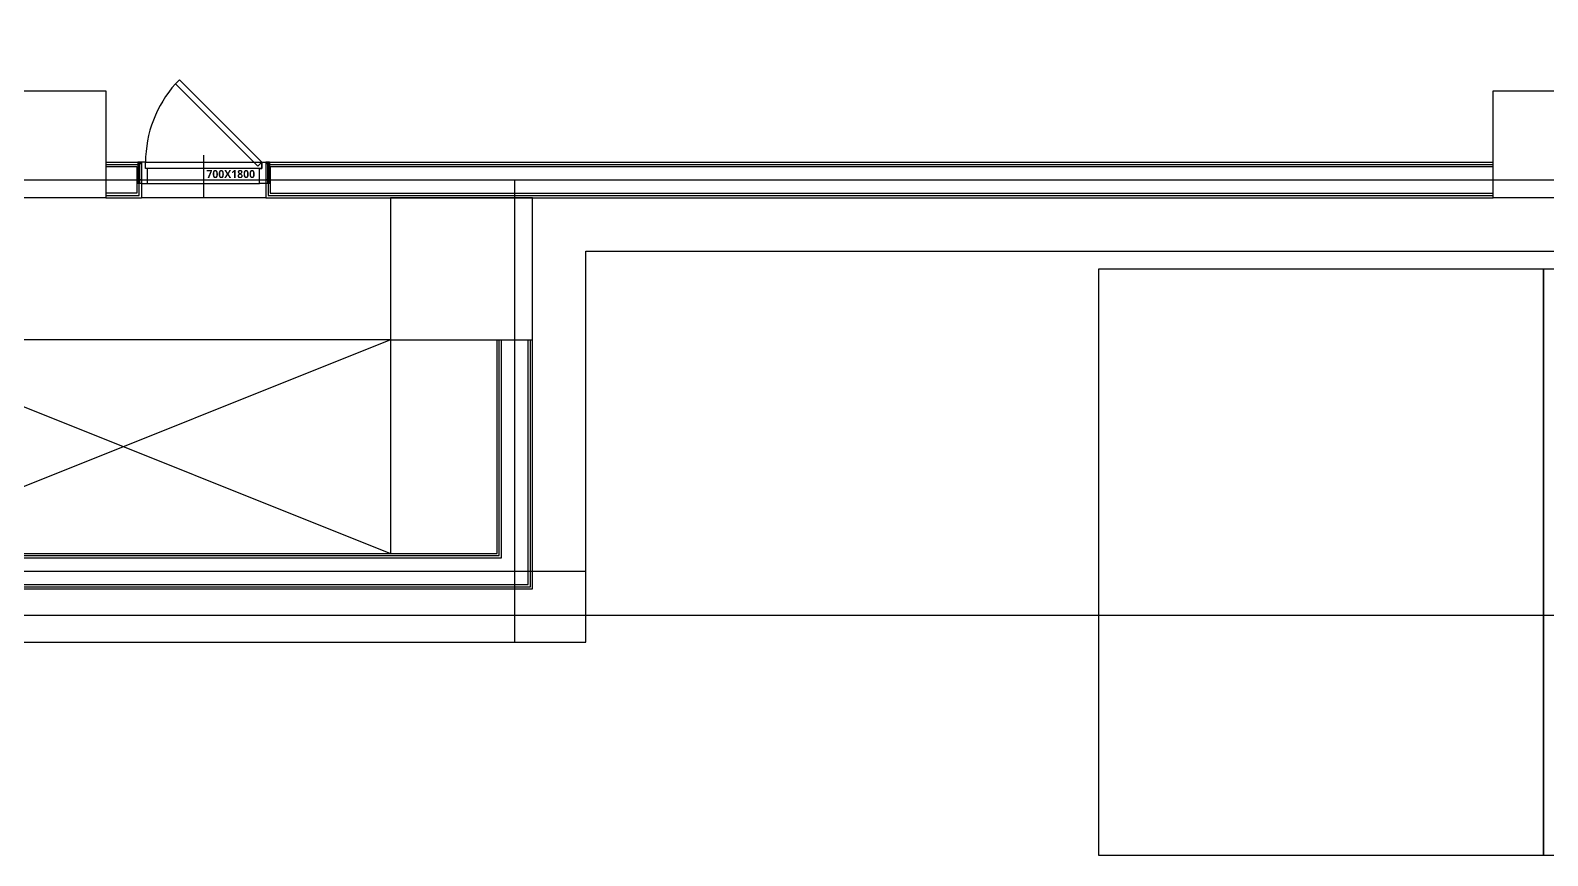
# Model space of a CAD drawing. Header units: millimetres. Extents: x 0 to 356400, y 0 to 68257.
# Drawn here: x 332733.2 to 333074.5, y 6545.9 to 6731.5 of the extents above; entities that cross this region are included whole.
import ezdxf
from ezdxf.enums import TextEntityAlignment as Align

# ---------------------------------------------------------------- set-up
doc = ezdxf.new("R2010")
doc.units = ezdxf.units.MM
doc.header["$LTSCALE"] = 75
doc.layers.add('8', color=8, linetype='Continuous')
doc.layers.add('G(그리드1)', color=185, linetype='Continuous', plot=False)
doc.styles.add('SHP-나눔bo', font='')
doc.styles.get('SHP-나눔bo').set_extended_font_data('NanumGothic', bold=True)

# ---------------------------------------------------------------- blocks, each defined once
blk = doc.blocks.new('G$C7369CDF7')
at = {"layer": '8'}
for p, q in [((16730.3, 5950), (16730.3, 45750)), ((17130.3, 23650), (17130.3, 33550)), ((17230.3, 29034.2), (17230.3, 31534.2)), ((20530.3, 31534.2), (20530.3, 29034.2)), ((16230.3, 28750), (16230.3, 29350)), ((16830.3, 29350), (16830.3, 28750)), ((17230.3, 29034.2), (20530.3, 29034.2)), ((17230.3, 26534.2), (17230.3, 29034.2)), ((20530.3, 29034.2), (17230.3, 29034.2)), ((20530.3, 29034.2), (20530.3, 26534.2)), ((16830.3, 28750), (16230.3, 28750)), ((16630.3, 21850), (16630.3, 28750)), ((16642.8, 21862.5), (16642.8, 28750)), ((16655.3, 21875), (16655.3, 28750)), ((16805.3, 21875), (16805.3, 28750)), ((16817.8, 21862.5), (16817.8, 28750)), ((16830.3, 21850), (16830.3, 28750)), ((20530.3, 26534.2), (17230.3, 26534.2)), ((19330.3, 23650), (17130.3, 23650)), ((18930.3, 11550), (18930.3, 23650)), ((19330.3, 11550), (19330.3, 23650)), ((17630.3, 23350), (16830.3, 23350)), ((16830.3, 23350), (16830.3, 22550)), ((19030.3, 23350), (17630.3, 23350)), ((17630.3, 22550), (17630.3, 23350)), ((19017.8, 23337.5), (17630.3, 23337.5)), ((19005.3, 23325), (17630.3, 23325)), ((19005.3, 11550), (19005.3, 23325)), ((19017.8, 11550), (19017.8, 23337.5)), ((19030.3, 11550), (19030.3, 23350)), ((19330.3, 23250), (16730.3, 23250)), ((18855.3, 23175), (17630.3, 23175)), ((18842.8, 23162.5), (17630.3, 23162.5)), ((18830.3, 23150), (17630.3, 23150)), ((18830.3, 11550), (18830.3, 23150)), ((18842.8, 11550), (18842.8, 23162.5)), ((18855.3, 11550), (18855.3, 23175)), ((16830.3, 21850), (16830.3, 22550)), ((16830.3, 22550), (17630.3, 22550)), ((17630.3, 22550), (18830.3, 22550)), ((17630.3, 22550), (17630.3, 12950)), ((17630.3, 22550), (17630.3, 19550)), ((17630.3, 19550), (18830.3, 22550)), ((17630.3, 22550), (18830.3, 19550)), ((16630.3, 21870), (16630.3, 21850)), ((16630.3, 21870), (16750.3, 21870)), ((16630.3, 21860), (16750.3, 21860)), ((16630.3, 21850), (16830.3, 21850)), ((16630.3, 21826.7), (16630.3, 21850)), ((16630.3, 21850), (16750.3, 21850)), ((16630.3, 21850), (16750.3, 21850)), ((16640.3, 21870), (16640.3, 21850)), ((16642.8, 21862.5), (16817.8, 21862.5)), ((16655.3, 21875), (16805.3, 21875)), ((16730.3, 21870), (16730.3, 21850)), ((16750.3, 21870), (16750.3, 21850)), ((16750.3, 21850), (16750.3, 21815)), ((16830.3, 21850), (16830.3, 21150)), ((16168.3, 21364.7), (16630.3, 21826.7)), ((16189.4, 21341.9), (16652.3, 21804.7)), ((16630.3, 21826.7), (16652.3, 21804.7)), ((16665.3, 21826.7), (16630.3, 21826.7)), ((16630.3, 21826.7), (16665.3, 21826.7)), ((16630.3, 21173.3), (16630.3, 21826.7)), ((16665.3, 21815), (16665.3, 21826.7)), ((16665.3, 21826.7), (16665.3, 21173.3)), ((16750.3, 21815), (16665.3, 21815)), ((16750.3, 21167.5), (16750.3, 21815)), ((16590.3, 21500), (16828.6, 21500)), ((16168.3, 21364.7), (16189.4, 21341.9)), ((16665.3, 21173.3), (16630.3, 21173.3)), ((16630.3, 21173.3), (16630.3, 21150)), ((16665.3, 21173.3), (16630.3, 21173.3)), ((16665.3, 21185), (16665.3, 21173.3)), ((16750.3, 21185), (16665.3, 21185)), ((16750.3, 21150), (16750.3, 21185)), ((16630.3, 21150), (16830.3, 21150)), ((16630.3, 20950), (16630.3, 21150)), ((16630.3, 21150), (16630.3, 21130)), ((16630.3, 21150), (16750.3, 21150)), ((16630.3, 21140), (16750.3, 21140)), ((16630.3, 21130), (16750.3, 21130)), ((16640.3, 21150), (16750.3, 21150)), ((16640.3, 21150), (16640.3, 21130)), ((16817.8, 21137.5), (16642.8, 21137.5)), ((16642.8, 20950), (16642.8, 21137.5)), ((16655.3, 20950), (16655.3, 21125)), ((16655.3, 21125), (16805.3, 21125)), ((16730.3, 21150), (16730.3, 21130)), ((16750.3, 21150), (16750.3, 21130)), ((16805.3, 21125), (16805.3, 20950)), ((16817.8, 20950), (16817.8, 21137.5)), ((16830.3, 20950), (16830.3, 21150)), ((16230.3, 20950), (16830.3, 20950)), ((16230.3, 20350), (16230.3, 20950)), ((16830.3, 20950), (16830.3, 20350))]:
    blk.add_line(p, q, dxfattribs=at)
blk.add_arc((16633, 21841.3), 668, 228.39157, 269.76546, dxfattribs=at)
at = {"layer": '8', "style": 'SHP-나눔bo'}
blk.add_text('700X1800', height=45, rotation=90, dxfattribs=at).set_placement((16719.9, 21652.4), align=Align.CENTER)

msp = doc.modelspace()

# ---------------------------------------------------------------- linework, layer by layer
at = {"layer": 'G(그리드1)'}
msp.add_lwpolyline([(343075, 56900), (325175, 56900), (325175, 6600), (343075, 6600)], close=True, dxfattribs=at)

# ---------------------------------------------------------------- block references
at = {"xscale": 0.04000000000000001, "yscale": 0.04000000000000001, "zscale": 0.04000000000000001, "rotation": 270}
msp.add_blockref('G$C7369CDF7', (331912.17, 7367.09), dxfattribs=at)

doc.saveas('drawing.dxf')
